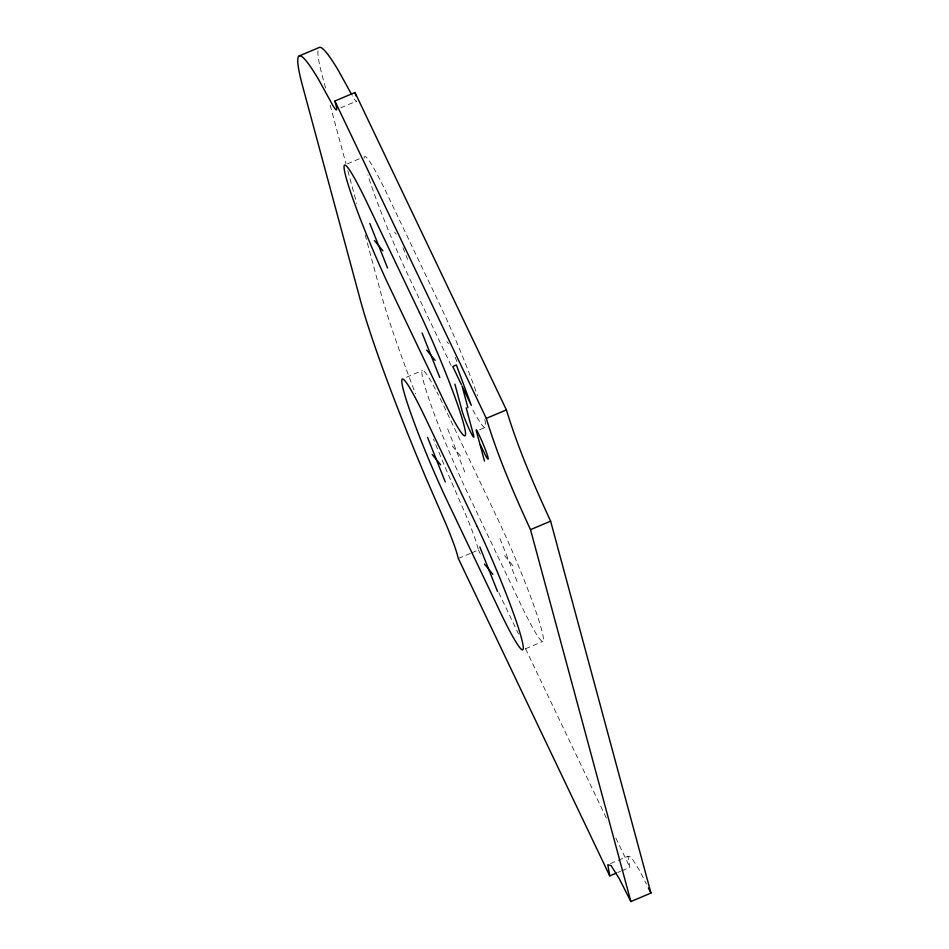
<?xml version="1.0" encoding="UTF-8"?>
<svg xmlns="http://www.w3.org/2000/svg" width="949" height="949" viewBox="0 0 949 949"><rect width="100%" height="100%" fill="white"/><g stroke="black" fill="none" stroke-linecap="round" stroke-linejoin="round"><path stroke-width="0.71" stroke-dasharray="4.75 3.56" d="M340.715 107.806L356.812 101.009A37.996 3.013 67.1 0 1 352.328 95.813M347.287 163.869L360.703 158.21M406.362 377.275L422.459 370.49M479.755 429.731L485.117 427.477M458.32 558.486L470.384 553.397M471.724 552.828L478.426 550.005L477.24 545.604A37.996 3.013 67.1 0 0 464.749 512.472L446.398 470.229A218.982 17.331 67.1 0 1 433.479 439.102M525.426 648.808L542.852 641.453M610.48 863.578L627.918 856.223L631.251 857.172L639.341 870.114L646.447 884.136M617.775 872.475L620.468 871.348M621.809 870.779L629.851 867.386L627.918 856.223M394.559 232.078L396.255 234.13M446.837 341.64L448.521 343.692M452.293 446.054L460.751 456.327M504.571 555.616L513.018 565.889M451.131 365.519L410.336 280.014A87.593 6.94 67.1 0 1 367.904 174.913M478.426 550.005L480.336 554.002M498.783 592.674L518.51 634.015M525.509 648.689L607.585 820.707M615.854 838.05L629.851 867.386M455.223 357.251L457.299 362.482M402.945 247.689L407.631 259.468M499.945 538.498L517.632 583.006M447.679 428.936L465.366 473.444M325.531 87.996L322.826 78.008A218.982 17.331 67.1 0 1 317.998 50.095M330.145 105.114L345.922 163.596M347.844 170.737L356.705 203.537M365.175 234.925L380.561 291.984A218.982 17.331 67.1 0 0 415.555 393.871M364.143 158.234A87.593 6.94 67.1 0 1 387.239 194.415L439.506 303.977A87.593 6.94 67.1 0 1 477.513 395.638M484.809 419.6A87.593 6.94 67.1 0 1 471.404 407.24M435.449 389.339A87.593 6.94 67.1 0 0 426.054 390.241A87.593 6.94 67.1 0 0 468.071 493.978L520.337 603.54A87.593 6.94 67.1 0 0 541.464 629.223A87.593 6.94 67.1 0 0 497.24 517.952L444.974 408.39A87.593 6.94 67.1 0 0 436.908 392.127"/><path stroke-width="1.42" d="M299.232 55.932L319.339 47.45A218.982 17.331 67.1 0 1 338.663 70.95L351.652 94.568M609.732 875.868L458.32 558.486L457.133 554.086A37.996 3.013 67.1 0 0 444.642 520.954L426.291 478.723A218.982 17.331 67.1 0 1 360.454 300.477L302.719 86.501A218.982 17.331 67.1 0 1 318.556 79.431L332.221 104.307A37.996 3.013 67.1 0 0 336.065 105.41L334.878 101.009L354.985 92.528L506.41 409.909C518.035 448.142 533.919 484.927 550.622 521.179L650.967 893.068L630.86 901.55L619.234 878.608L611.144 865.666L607.799 864.705L609.732 875.868L616.435 873.044M630.86 901.55L530.515 529.661C513.8 493.409 497.917 456.623 486.303 418.39L506.41 409.909M530.515 529.661L550.622 521.179M374.452 240.56L382.898 250.833M426.718 350.122L435.164 360.395M432.186 454.535L440.633 464.808M484.453 564.097L492.899 574.37M648.392 887.967L650.967 893.068M334.878 101.009L486.303 418.39M461.392 384.594L452.792 366.563L456.374 364.962L471.297 405.353L462.044 385.958L467.928 407.762M480.372 444.737L483.729 451.795A16.892 1.34 67.1 0 0 487.81 456.742A16.892 1.34 67.1 0 0 479.281 435.294L478.32 433.278A8.209 0.652 67.1 0 0 476.339 430.87L484.5 461.095M422.103 333.004L439.79 377.512M369.825 223.442L387.512 267.95M479.838 546.98L497.525 591.488M427.56 437.418L445.247 481.926M466.184 407.833L473.527 435.045A15.148 1.198 67.1 0 1 469.874 430.597A15.148 1.198 67.1 0 1 462.222 411.356L454.879 384.155M354.985 92.528L355.887 95.825M419.399 312.47L367.133 202.908A87.593 6.94 67.1 0 0 346.005 177.226A87.593 6.94 67.1 0 0 390.217 288.496L442.495 398.058A87.593 6.94 67.1 0 0 463.61 423.74A87.593 6.94 67.1 0 0 419.399 312.47M477.133 526.446L424.867 416.884A87.593 6.94 67.1 0 0 403.74 391.202A87.593 6.94 67.1 0 0 447.952 502.472L500.23 612.034A87.593 6.94 67.1 0 0 521.345 637.716A87.593 6.94 67.1 0 0 477.133 526.446"/></g></svg>
